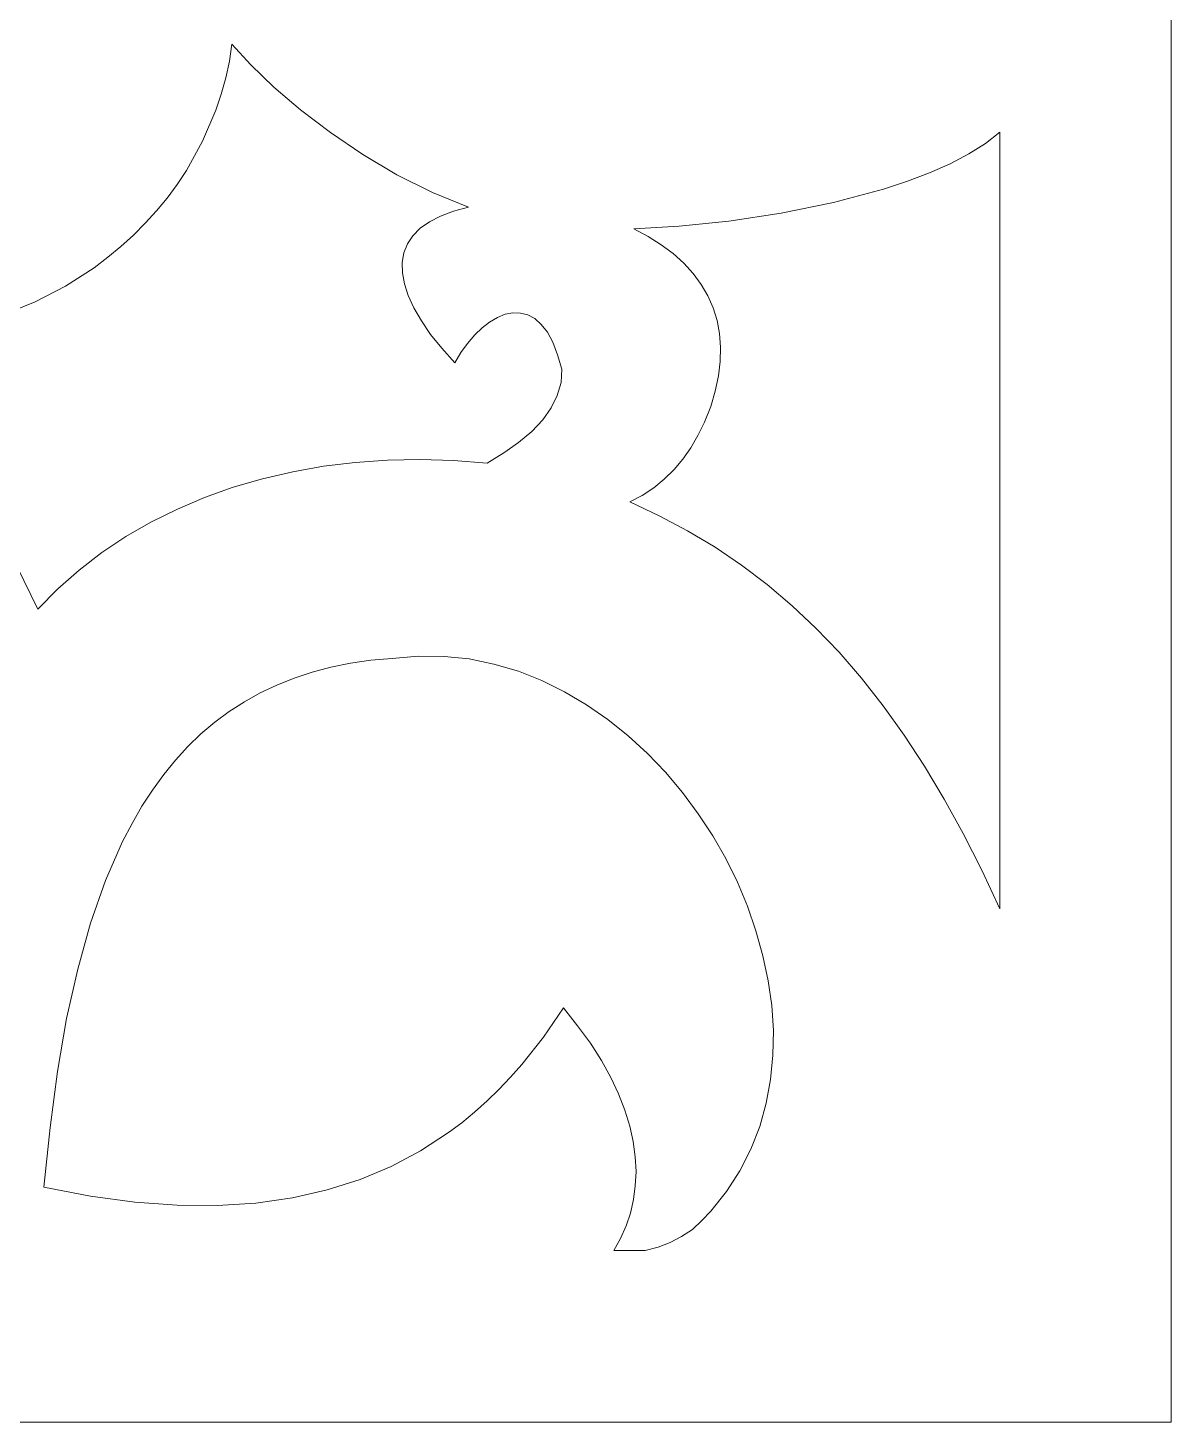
# Model space of a CAD drawing. Header units: centimetres. Extents: x 17.7 to 27.5, y -3.5 to 9.5.
# Drawn here: x 20.965 to 22.265, y -3.5 to -1.916 of the extents above; entities that cross this region are included whole.
import ezdxf

# ---------------------------------------------------------------- set-up
doc = ezdxf.new("R2010")
doc.units = ezdxf.units.CM
doc.header["$MEASUREMENT"] = 0
doc.layers.add('layer 1', color=7, linetype='Continuous')

msp = doc.modelspace()

# ---------------------------------------------------------------- linework, layer by layer
at = {"layer": 'layer 1', "color": 7, "lineweight": 9}
for points, knots in [([(17.71464, 9.5), (17.71464, 9.5), (17.71464, 9.5), (17.71464, 9.5), (17.71464, 9.5), (17.71464, 9.5), (22.26494, 9.5), (22.26494, 9.5), (22.26494, 9.5), (22.26494, 9.5), (22.26494, -3.50002), (22.26494, -3.50002), (22.26494, -3.50002), (22.26494, -3.50002), (17.71464, -3.50002), (17.71464, -3.50002), (17.71464, -3.50002), (17.71464, -3.50002), (17.71464, 9.5), (17.71464, 9.5)], [0, 0, 0, 0, 0.1666667, 0.1666667, 0.1666667, 0.1666667, 0.3333333, 0.3333333, 0.3333333, 0.3333333, 0.5, 0.5, 0.5, 0.5, 0.6666667, 0.6666667, 0.6666667, 0.6666667, 1, 1, 1, 1]), ([(20.73793, -2.26032), (20.73793, -2.26032), (20.73793, -2.26032), (20.73793, -2.26032), (20.73793, -2.26032), (20.73793, -2.26032), (20.75874, -2.26295), (20.75874, -2.26295), (20.75874, -2.26295), (20.75874, -2.26295), (20.7792, -2.26461), (20.7792, -2.26461), (20.7792, -2.26461), (20.7792, -2.26461), (20.79968, -2.26526), (20.79968, -2.26526), (20.79968, -2.26526), (20.79968, -2.26526), (20.82017, -2.26494), (20.82017, -2.26494), (20.82017, -2.26494), (20.82017, -2.26494), (20.8403, -2.26328), (20.8403, -2.26328), (20.8403, -2.26328), (20.8403, -2.26328), (20.86046, -2.26097), (20.86046, -2.26097), (20.86046, -2.26097), (20.86046, -2.26097), (20.89942, -2.25305), (20.89942, -2.25305), (20.89942, -2.25305), (20.89942, -2.25305), (20.93738, -2.24182), (20.93738, -2.24182), (20.93738, -2.24182), (20.93738, -2.24182), (20.97371, -2.22697), (20.97371, -2.22697), (20.97371, -2.22697), (20.97371, -2.22697), (21.00806, -2.20912), (21.00806, -2.20912), (21.00806, -2.20912), (21.00806, -2.20912), (21.04075, -2.18832), (21.04075, -2.18832), (21.04075, -2.18832), (21.04075, -2.18832), (21.05627, -2.17643), (21.05627, -2.17643), (21.05627, -2.17643), (21.05627, -2.17643), (21.07114, -2.16422), (21.07114, -2.16422), (21.07114, -2.16422), (21.07114, -2.16422), (21.08533, -2.15133), (21.08533, -2.15133), (21.08533, -2.15133), (21.08533, -2.15133), (21.09855, -2.13779), (21.09855, -2.13779), (21.09855, -2.13779), (21.09855, -2.13779), (21.11143, -2.1236), (21.11143, -2.1236), (21.11143, -2.1236), (21.11143, -2.1236), (21.12364, -2.10906), (21.12364, -2.10906), (21.12364, -2.10906), (21.12364, -2.10906), (21.13488, -2.09354), (21.13488, -2.09354), (21.13488, -2.09354), (21.13488, -2.09354), (21.14543, -2.0777), (21.14543, -2.0777), (21.14543, -2.0777), (21.14543, -2.0777), (21.16393, -2.04434), (21.16393, -2.04434), (21.16393, -2.04434), (21.16393, -2.04434), (21.17913, -2.00934), (21.17913, -2.00934), (21.17913, -2.00934), (21.17913, -2.00934), (21.18507, -1.99117), (21.18507, -1.99117), (21.18507, -1.99117), (21.18507, -1.99117), (21.19036, -1.97234), (21.19036, -1.97234), (21.19036, -1.97234), (21.19036, -1.97234), (21.19432, -1.95353), (21.19432, -1.95353), (21.19432, -1.95353), (21.19432, -1.95353), (21.19728, -1.93403), (21.19728, -1.93403), (21.19728, -1.93403), (21.19728, -1.93403), (21.21874, -1.95782), (21.21874, -1.95782), (21.21874, -1.95782), (21.21874, -1.95782), (21.24484, -1.98292), (21.24484, -1.98292), (21.24484, -1.98292), (21.24484, -1.98292), (21.27521, -2.009), (21.27521, -2.009), (21.27521, -2.009), (21.27521, -2.009), (21.30923, -2.03477), (21.30923, -2.03477), (21.30923, -2.03477), (21.30923, -2.03477), (21.34589, -2.05954), (21.34589, -2.05954), (21.34589, -2.05954), (21.34589, -2.05954), (21.38485, -2.08266), (21.38485, -2.08266), (21.38485, -2.08266), (21.38485, -2.08266), (21.42514, -2.10279), (21.42514, -2.10279), (21.42514, -2.10279), (21.42514, -2.10279), (21.4661, -2.11931), (21.4661, -2.11931), (21.4661, -2.11931), (21.4661, -2.11931), (21.44926, -2.12393), (21.44926, -2.12393), (21.44926, -2.12393), (21.44926, -2.12393), (21.43439, -2.12954), (21.43439, -2.12954), (21.43439, -2.12954), (21.43439, -2.12954), (21.42185, -2.13614), (21.42185, -2.13614), (21.42185, -2.13614), (21.42185, -2.13614), (21.41127, -2.14341), (21.41127, -2.14341), (21.41127, -2.14341), (21.41127, -2.14341), (21.40303, -2.152), (21.40303, -2.152), (21.40303, -2.152), (21.40303, -2.152), (21.39675, -2.16124), (21.39675, -2.16124), (21.39675, -2.16124), (21.39675, -2.16124), (21.39277, -2.17148), (21.39277, -2.17148), (21.39277, -2.17148), (21.39277, -2.17148), (21.39079, -2.18237), (21.39079, -2.18237), (21.39079, -2.18237), (21.39079, -2.18237), (21.39114, -2.19393), (21.39114, -2.19393), (21.39114, -2.19393), (21.39114, -2.19393), (21.39345, -2.20649), (21.39345, -2.20649), (21.39345, -2.20649), (21.39345, -2.20649), (21.39773, -2.2197), (21.39773, -2.2197), (21.39773, -2.2197), (21.39773, -2.2197), (21.40401, -2.23389), (21.40401, -2.23389), (21.40401, -2.23389), (21.40401, -2.23389), (21.4126, -2.24843), (21.4126, -2.24843), (21.4126, -2.24843), (21.4126, -2.24843), (21.42316, -2.26395), (21.42316, -2.26395), (21.42316, -2.26395), (21.42316, -2.26395), (21.43572, -2.2798), (21.43572, -2.2798), (21.43572, -2.2798), (21.43572, -2.2798), (21.45057, -2.2963), (21.45057, -2.2963), (21.45057, -2.2963), (21.45057, -2.2963), (21.45751, -2.28474), (21.45751, -2.28474), (21.45751, -2.28474), (21.45751, -2.28474), (21.4651, -2.27419), (21.4651, -2.27419), (21.4651, -2.27419), (21.4651, -2.27419), (21.47336, -2.26461), (21.47336, -2.26461), (21.47336, -2.26461), (21.47336, -2.26461), (21.48161, -2.25668), (21.48161, -2.25668), (21.48161, -2.25668), (21.48161, -2.25668), (21.4902, -2.25007), (21.4902, -2.25007), (21.4902, -2.25007), (21.4902, -2.25007), (21.49913, -2.2448), (21.49913, -2.2448), (21.49913, -2.2448), (21.49913, -2.2448), (21.50803, -2.24116), (21.50803, -2.24116), (21.50803, -2.24116), (21.50803, -2.24116), (21.51663, -2.23951), (21.51663, -2.23951), (21.51663, -2.23951), (21.51663, -2.23951), (21.5252, -2.23984), (21.5252, -2.23984), (21.5252, -2.23984), (21.5252, -2.23984), (21.5338, -2.24182), (21.5338, -2.24182), (21.5338, -2.24182), (21.5338, -2.24182), (21.54172, -2.24611), (21.54172, -2.24611), (21.54172, -2.24611), (21.54172, -2.24611), (21.54899, -2.25272), (21.54899, -2.25272), (21.54899, -2.25272), (21.54899, -2.25272), (21.55592, -2.26163), (21.55592, -2.26163), (21.55592, -2.26163), (21.55592, -2.26163), (21.56219, -2.27286), (21.56219, -2.27286), (21.56219, -2.27286), (21.56219, -2.27286), (21.56748, -2.28707), (21.56748, -2.28707), (21.56748, -2.28707), (21.56748, -2.28707), (21.57211, -2.30357), (21.57211, -2.30357), (21.57211, -2.30357), (21.57211, -2.30357), (21.57144, -2.31876), (21.57144, -2.31876), (21.57144, -2.31876), (21.57144, -2.31876), (21.56715, -2.3333), (21.56715, -2.3333), (21.56715, -2.3333), (21.56715, -2.3333), (21.56021, -2.3475), (21.56021, -2.3475), (21.56021, -2.3475), (21.56021, -2.3475), (21.55063, -2.36104), (21.55063, -2.36104), (21.55063, -2.36104), (21.55063, -2.36104), (21.53809, -2.37425), (21.53809, -2.37425), (21.53809, -2.37425), (21.53809, -2.37425), (21.52322, -2.38679), (21.52322, -2.38679), (21.52322, -2.38679), (21.52322, -2.38679), (21.50638, -2.39867), (21.50638, -2.39867), (21.50638, -2.39867), (21.50638, -2.39867), (21.48757, -2.41023), (21.48757, -2.41023), (21.48757, -2.41023), (21.48757, -2.41023), (21.44926, -2.40727), (21.44926, -2.40727), (21.44926, -2.40727), (21.44926, -2.40727), (21.41127, -2.40629), (21.41127, -2.40629), (21.41127, -2.40629), (21.41127, -2.40629), (21.37396, -2.40694), (21.37396, -2.40694), (21.37396, -2.40694), (21.37396, -2.40694), (21.33731, -2.40958), (21.33731, -2.40958), (21.33731, -2.40958), (21.33731, -2.40958), (21.30131, -2.41386), (21.30131, -2.41386), (21.30131, -2.41386), (21.30131, -2.41386), (21.26631, -2.42014), (21.26631, -2.42014), (21.26631, -2.42014), (21.26631, -2.42014), (21.23196, -2.42808), (21.23196, -2.42808), (21.23196, -2.42808), (21.23196, -2.42808), (21.19861, -2.43766), (21.19861, -2.43766), (21.19861, -2.43766), (21.19861, -2.43766), (21.16624, -2.44921), (21.16624, -2.44921), (21.16624, -2.44921), (21.16624, -2.44921), (21.1352, -2.46242), (21.1352, -2.46242), (21.1352, -2.46242), (21.1352, -2.46242), (21.10514, -2.47727), (21.10514, -2.47727), (21.10514, -2.47727), (21.10514, -2.47727), (21.07676, -2.49379), (21.07676, -2.49379), (21.07676, -2.49379), (21.07676, -2.49379), (21.04933, -2.51195), (21.04933, -2.51195), (21.04933, -2.51195), (21.04933, -2.51195), (21.02358, -2.53176), (21.02358, -2.53176), (21.02358, -2.53176), (21.02358, -2.53176), (20.99947, -2.55324), (20.99947, -2.55324), (20.99947, -2.55324), (20.99947, -2.55324), (20.97669, -2.57635), (20.97669, -2.57635), (20.97669, -2.57635), (20.97669, -2.57635), (20.95258, -2.52747), (20.95258, -2.52747), (20.95258, -2.52747), (20.95258, -2.52747), (20.92617, -2.48025), (20.92617, -2.48025), (20.92617, -2.48025), (20.92617, -2.48025), (20.89842, -2.43665), (20.89842, -2.43665), (20.89842, -2.43665), (20.89842, -2.43665), (20.86871, -2.39571), (20.86871, -2.39571), (20.86871, -2.39571), (20.86871, -2.39571), (20.83767, -2.3574), (20.83767, -2.3574), (20.83767, -2.3574), (20.83767, -2.3574), (20.80563, -2.3224), (20.80563, -2.3224), (20.80563, -2.3224), (20.80563, -2.3224), (20.77228, -2.29003), (20.77228, -2.29003), (20.77228, -2.29003), (20.77228, -2.29003), (20.73793, -2.26032), (20.73793, -2.26032)], [0, 0, 0, 0, 0.010101, 0.010101, 0.010101, 0.010101, 0.020202, 0.020202, 0.020202, 0.020202, 0.030303, 0.030303, 0.030303, 0.030303, 0.040404, 0.040404, 0.040404, 0.040404, 0.0505051, 0.0505051, 0.0505051, 0.0505051, 0.0606061, 0.0606061, 0.0606061, 0.0606061, 0.0707071, 0.0707071, 0.0707071, 0.0707071, 0.0808081, 0.0808081, 0.0808081, 0.0808081, 0.0909091, 0.0909091, 0.0909091, 0.0909091, 0.1010101, 0.1010101, 0.1010101, 0.1010101, 0.1111111, 0.1111111, 0.1111111, 0.1111111, 0.1212121, 0.1212121, 0.1212121, 0.1212121, 0.1313131, 0.1313131, 0.1313131, 0.1313131, 0.1414141, 0.1414141, 0.1414141, 0.1414141, 0.1515152, 0.1515152, 0.1515152, 0.1515152, 0.1616162, 0.1616162, 0.1616162, 0.1616162, 0.1717172, 0.1717172, 0.1717172, 0.1717172, 0.1818182, 0.1818182, 0.1818182, 0.1818182, 0.1919192, 0.1919192, 0.1919192, 0.1919192, 0.2020202, 0.2020202, 0.2020202, 0.2020202, 0.2121212, 0.2121212, 0.2121212, 0.2121212, 0.2222222, 0.2222222, 0.2222222, 0.2222222, 0.2323232, 0.2323232, 0.2323232, 0.2323232, 0.2424242, 0.2424242, 0.2424242, 0.2424242, 0.2525253, 0.2525253, 0.2525253, 0.2525253, 0.2626263, 0.2626263, 0.2626263, 0.2626263, 0.2727273, 0.2727273, 0.2727273, 0.2727273, 0.2828283, 0.2828283, 0.2828283, 0.2828283, 0.2929293, 0.2929293, 0.2929293, 0.2929293, 0.3030303, 0.3030303, 0.3030303, 0.3030303, 0.3131313, 0.3131313, 0.3131313, 0.3131313, 0.3232323, 0.3232323, 0.3232323, 0.3232323, 0.3333333, 0.3333333, 0.3333333, 0.3333333, 0.3434343, 0.3434343, 0.3434343, 0.3434343, 0.3535354, 0.3535354, 0.3535354, 0.3535354, 0.3636364, 0.3636364, 0.3636364, 0.3636364, 0.3737374, 0.3737374, 0.3737374, 0.3737374, 0.3838384, 0.3838384, 0.3838384, 0.3838384, 0.3939394, 0.3939394, 0.3939394, 0.3939394, 0.4040404, 0.4040404, 0.4040404, 0.4040404, 0.4141414, 0.4141414, 0.4141414, 0.4141414, 0.4242424, 0.4242424, 0.4242424, 0.4242424, 0.4343434, 0.4343434, 0.4343434, 0.4343434, 0.4444444, 0.4444444, 0.4444444, 0.4444444, 0.4545455, 0.4545455, 0.4545455, 0.4545455, 0.4646465, 0.4646465, 0.4646465, 0.4646465, 0.4747475, 0.4747475, 0.4747475, 0.4747475, 0.4848485, 0.4848485, 0.4848485, 0.4848485, 0.4949495, 0.4949495, 0.4949495, 0.4949495, 0.5050505, 0.5050505, 0.5050505, 0.5050505, 0.5151515, 0.5151515, 0.5151515, 0.5151515, 0.5252525, 0.5252525, 0.5252525, 0.5252525, 0.5353535, 0.5353535, 0.5353535, 0.5353535, 0.5454545, 0.5454545, 0.5454545, 0.5454545, 0.5555556, 0.5555556, 0.5555556, 0.5555556, 0.5656566, 0.5656566, 0.5656566, 0.5656566, 0.5757576, 0.5757576, 0.5757576, 0.5757576, 0.5858586, 0.5858586, 0.5858586, 0.5858586, 0.5959596, 0.5959596, 0.5959596, 0.5959596, 0.6060606, 0.6060606, 0.6060606, 0.6060606, 0.6161616, 0.6161616, 0.6161616, 0.6161616, 0.6262626, 0.6262626, 0.6262626, 0.6262626, 0.6363636, 0.6363636, 0.6363636, 0.6363636, 0.6464646, 0.6464646, 0.6464646, 0.6464646, 0.6565657, 0.6565657, 0.6565657, 0.6565657, 0.6666667, 0.6666667, 0.6666667, 0.6666667, 0.6767677, 0.6767677, 0.6767677, 0.6767677, 0.6868687, 0.6868687, 0.6868687, 0.6868687, 0.6969697, 0.6969697, 0.6969697, 0.6969697, 0.7070707, 0.7070707, 0.7070707, 0.7070707, 0.7171717, 0.7171717, 0.7171717, 0.7171717, 0.7272727, 0.7272727, 0.7272727, 0.7272727, 0.7373737, 0.7373737, 0.7373737, 0.7373737, 0.7474747, 0.7474747, 0.7474747, 0.7474747, 0.7575758, 0.7575758, 0.7575758, 0.7575758, 0.7676768, 0.7676768, 0.7676768, 0.7676768, 0.7777778, 0.7777778, 0.7777778, 0.7777778, 0.7878788, 0.7878788, 0.7878788, 0.7878788, 0.7979798, 0.7979798, 0.7979798, 0.7979798, 0.8080808, 0.8080808, 0.8080808, 0.8080808, 0.8181818, 0.8181818, 0.8181818, 0.8181818, 0.8282828, 0.8282828, 0.8282828, 0.8282828, 0.8383838, 0.8383838, 0.8383838, 0.8383838, 0.8484848, 0.8484848, 0.8484848, 0.8484848, 0.8585859, 0.8585859, 0.8585859, 0.8585859, 0.8686869, 0.8686869, 0.8686869, 0.8686869, 0.8787879, 0.8787879, 0.8787879, 0.8787879, 0.8888889, 0.8888889, 0.8888889, 0.8888889, 0.8989899, 0.8989899, 0.8989899, 0.8989899, 0.9090909, 0.9090909, 0.9090909, 0.9090909, 0.9191919, 0.9191919, 0.9191919, 0.9191919, 0.9292929, 0.9292929, 0.9292929, 0.9292929, 0.9393939, 0.9393939, 0.9393939, 0.9393939, 0.9494949, 0.9494949, 0.9494949, 0.9494949, 0.959596, 0.959596, 0.959596, 0.959596, 0.969697, 0.969697, 0.969697, 0.969697, 0.979798, 0.979798, 0.979798, 0.979798, 1, 1, 1, 1]), ([(22.0701, -2.0341), (22.0701, -2.0341), (22.0701, -2.0341), (22.0701, -2.0341), (22.0701, -2.0341), (22.0701, -2.0341), (22.0701, -2.91682), (22.0701, -2.91682), (22.0701, -2.91682), (22.0701, -2.91682), (22.04962, -2.87289), (22.04962, -2.87289), (22.04962, -2.87289), (22.04962, -2.87289), (22.02848, -2.83129), (22.02848, -2.83129), (22.02848, -2.83129), (22.02848, -2.83129), (22.00702, -2.79198), (22.00702, -2.79198), (22.00702, -2.79198), (22.00702, -2.79198), (21.98455, -2.75467), (21.98455, -2.75467), (21.98455, -2.75467), (21.98455, -2.75467), (21.96144, -2.71934), (21.96144, -2.71934), (21.96144, -2.71934), (21.96144, -2.71934), (21.93767, -2.68599), (21.93767, -2.68599), (21.93767, -2.68599), (21.93767, -2.68599), (21.9129, -2.65461), (21.9129, -2.65461), (21.9129, -2.65461), (21.9129, -2.65461), (21.88747, -2.62522), (21.88747, -2.62522), (21.88747, -2.62522), (21.88747, -2.62522), (21.86105, -2.59782), (21.86105, -2.59782), (21.86105, -2.59782), (21.86105, -2.59782), (21.83397, -2.57237), (21.83397, -2.57237), (21.83397, -2.57237), (21.83397, -2.57237), (21.80557, -2.54828), (21.80557, -2.54828), (21.80557, -2.54828), (21.80557, -2.54828), (21.77651, -2.52614), (21.77651, -2.52614), (21.77651, -2.52614), (21.77651, -2.52614), (21.74647, -2.50568), (21.74647, -2.50568), (21.74647, -2.50568), (21.74647, -2.50568), (21.7151, -2.48718), (21.7151, -2.48718), (21.7151, -2.48718), (21.7151, -2.48718), (21.68306, -2.47001), (21.68306, -2.47001), (21.68306, -2.47001), (21.68306, -2.47001), (21.64971, -2.45416), (21.64971, -2.45416), (21.64971, -2.45416), (21.64971, -2.45416), (21.66358, -2.44689), (21.66358, -2.44689), (21.66358, -2.44689), (21.66358, -2.44689), (21.67679, -2.43831), (21.67679, -2.43831), (21.67679, -2.43831), (21.67679, -2.43831), (21.68867, -2.42841), (21.68867, -2.42841), (21.68867, -2.42841), (21.68867, -2.42841), (21.69991, -2.4175), (21.69991, -2.4175), (21.69991, -2.4175), (21.69991, -2.4175), (21.70981, -2.40562), (21.70981, -2.40562), (21.70981, -2.40562), (21.70981, -2.40562), (21.71906, -2.39273), (21.71906, -2.39273), (21.71906, -2.39273), (21.71906, -2.39273), (21.72698, -2.37887), (21.72698, -2.37887), (21.72698, -2.37887), (21.72698, -2.37887), (21.73458, -2.36367), (21.73458, -2.36367), (21.73458, -2.36367), (21.73458, -2.36367), (21.74151, -2.34584), (21.74151, -2.34584), (21.74151, -2.34584), (21.74151, -2.34584), (21.74679, -2.32834), (21.74679, -2.32834), (21.74679, -2.32834), (21.74679, -2.32834), (21.75043, -2.31117), (21.75043, -2.31117), (21.75043, -2.31117), (21.75043, -2.31117), (21.75241, -2.29466), (21.75241, -2.29466), (21.75241, -2.29466), (21.75241, -2.29466), (21.75273, -2.27848), (21.75273, -2.27848), (21.75273, -2.27848), (21.75273, -2.27848), (21.75141, -2.26295), (21.75141, -2.26295), (21.75141, -2.26295), (21.75141, -2.26295), (21.74877, -2.24809), (21.74877, -2.24809), (21.74877, -2.24809), (21.74877, -2.24809), (21.74416, -2.23389), (21.74416, -2.23389), (21.74416, -2.23389), (21.74416, -2.23389), (21.73821, -2.22036), (21.73821, -2.22036), (21.73821, -2.22036), (21.73821, -2.22036), (21.73062, -2.20714), (21.73062, -2.20714), (21.73062, -2.20714), (21.73062, -2.20714), (21.7217, -2.19493), (21.7217, -2.19493), (21.7217, -2.19493), (21.7217, -2.19493), (21.71112, -2.18305), (21.71112, -2.18305), (21.71112, -2.18305), (21.71112, -2.18305), (21.69891, -2.17214), (21.69891, -2.17214), (21.69891, -2.17214), (21.69891, -2.17214), (21.68537, -2.16224), (21.68537, -2.16224), (21.68537, -2.16224), (21.68537, -2.16224), (21.67052, -2.15266), (21.67052, -2.15266), (21.67052, -2.15266), (21.67052, -2.15266), (21.654, -2.14408), (21.654, -2.14408), (21.654, -2.14408), (21.654, -2.14408), (21.70585, -2.1411), (21.70585, -2.1411), (21.70585, -2.1411), (21.70585, -2.1411), (21.76231, -2.13516), (21.76231, -2.13516), (21.76231, -2.13516), (21.76231, -2.13516), (21.82176, -2.12623), (21.82176, -2.12623), (21.82176, -2.12623), (21.82176, -2.12623), (21.8812, -2.11402), (21.8812, -2.11402), (21.8812, -2.11402), (21.8812, -2.11402), (21.938, -2.09883), (21.938, -2.09883), (21.938, -2.09883), (21.938, -2.09883), (21.96507, -2.08991), (21.96507, -2.08991), (21.96507, -2.08991), (21.96507, -2.08991), (21.99017, -2.08033), (21.99017, -2.08033), (21.99017, -2.08033), (21.99017, -2.08033), (22.01362, -2.0701), (22.01362, -2.0701), (22.01362, -2.0701), (22.01362, -2.0701), (22.03508, -2.05887), (22.03508, -2.05887), (22.03508, -2.05887), (22.03508, -2.05887), (22.0539, -2.04698), (22.0539, -2.04698), (22.0539, -2.04698), (22.0539, -2.04698), (22.0701, -2.0341), (22.0701, -2.0341)], [0, 0, 0, 0, 0.0185185, 0.0185185, 0.0185185, 0.0185185, 0.037037, 0.037037, 0.037037, 0.037037, 0.0555556, 0.0555556, 0.0555556, 0.0555556, 0.0740741, 0.0740741, 0.0740741, 0.0740741, 0.0925926, 0.0925926, 0.0925926, 0.0925926, 0.1111111, 0.1111111, 0.1111111, 0.1111111, 0.1296296, 0.1296296, 0.1296296, 0.1296296, 0.1481481, 0.1481481, 0.1481481, 0.1481481, 0.1666667, 0.1666667, 0.1666667, 0.1666667, 0.1851852, 0.1851852, 0.1851852, 0.1851852, 0.2037037, 0.2037037, 0.2037037, 0.2037037, 0.2222222, 0.2222222, 0.2222222, 0.2222222, 0.2407407, 0.2407407, 0.2407407, 0.2407407, 0.2592593, 0.2592593, 0.2592593, 0.2592593, 0.2777778, 0.2777778, 0.2777778, 0.2777778, 0.2962963, 0.2962963, 0.2962963, 0.2962963, 0.3148148, 0.3148148, 0.3148148, 0.3148148, 0.3333333, 0.3333333, 0.3333333, 0.3333333, 0.3518519, 0.3518519, 0.3518519, 0.3518519, 0.3703704, 0.3703704, 0.3703704, 0.3703704, 0.3888889, 0.3888889, 0.3888889, 0.3888889, 0.4074074, 0.4074074, 0.4074074, 0.4074074, 0.4259259, 0.4259259, 0.4259259, 0.4259259, 0.4444444, 0.4444444, 0.4444444, 0.4444444, 0.462963, 0.462963, 0.462963, 0.462963, 0.4814815, 0.4814815, 0.4814815, 0.4814815, 0.5, 0.5, 0.5, 0.5, 0.5185185, 0.5185185, 0.5185185, 0.5185185, 0.537037, 0.537037, 0.537037, 0.537037, 0.5555556, 0.5555556, 0.5555556, 0.5555556, 0.5740741, 0.5740741, 0.5740741, 0.5740741, 0.5925926, 0.5925926, 0.5925926, 0.5925926, 0.6111111, 0.6111111, 0.6111111, 0.6111111, 0.6296296, 0.6296296, 0.6296296, 0.6296296, 0.6481481, 0.6481481, 0.6481481, 0.6481481, 0.6666667, 0.6666667, 0.6666667, 0.6666667, 0.6851852, 0.6851852, 0.6851852, 0.6851852, 0.7037037, 0.7037037, 0.7037037, 0.7037037, 0.7222222, 0.7222222, 0.7222222, 0.7222222, 0.7407407, 0.7407407, 0.7407407, 0.7407407, 0.7592593, 0.7592593, 0.7592593, 0.7592593, 0.7777778, 0.7777778, 0.7777778, 0.7777778, 0.7962963, 0.7962963, 0.7962963, 0.7962963, 0.8148148, 0.8148148, 0.8148148, 0.8148148, 0.8333333, 0.8333333, 0.8333333, 0.8333333, 0.8518519, 0.8518519, 0.8518519, 0.8518519, 0.8703704, 0.8703704, 0.8703704, 0.8703704, 0.8888889, 0.8888889, 0.8888889, 0.8888889, 0.9074074, 0.9074074, 0.9074074, 0.9074074, 0.9259259, 0.9259259, 0.9259259, 0.9259259, 0.9444444, 0.9444444, 0.9444444, 0.9444444, 0.962963, 0.962963, 0.962963, 0.962963, 1, 1, 1, 1]), ([(21.66721, -3.30484), (21.66721, -3.30484), (21.66721, -3.30484), (21.66721, -3.30484), (21.66721, -3.30484), (21.66721, -3.30484), (21.63154, -3.30484), (21.63154, -3.30484), (21.63154, -3.30484), (21.63154, -3.30484), (21.63913, -3.2913), (21.63913, -3.2913), (21.63913, -3.2913), (21.63913, -3.2913), (21.6454, -3.2771), (21.6454, -3.2771), (21.6454, -3.2771), (21.6454, -3.2771), (21.65037, -3.26257), (21.65037, -3.26257), (21.65037, -3.26257), (21.65037, -3.26257), (21.65367, -3.24704), (21.65367, -3.24704), (21.65367, -3.24704), (21.65367, -3.24704), (21.65565, -3.23153), (21.65565, -3.23153), (21.65565, -3.23153), (21.65565, -3.23153), (21.65663, -3.21535), (21.65663, -3.21535), (21.65663, -3.21535), (21.65663, -3.21535), (21.65565, -3.1985), (21.65565, -3.1985), (21.65565, -3.1985), (21.65565, -3.1985), (21.65335, -3.18133), (21.65335, -3.18133), (21.65335, -3.18133), (21.65335, -3.18133), (21.64971, -3.16383), (21.64971, -3.16383), (21.64971, -3.16383), (21.64971, -3.16383), (21.64409, -3.14567), (21.64409, -3.14567), (21.64409, -3.14567), (21.64409, -3.14567), (21.63683, -3.12717), (21.63683, -3.12717), (21.63683, -3.12717), (21.63683, -3.12717), (21.6279, -3.10836), (21.6279, -3.10836), (21.6279, -3.10836), (21.6279, -3.10836), (21.61734, -3.08921), (21.61734, -3.08921), (21.61734, -3.08921), (21.61734, -3.08921), (21.6048, -3.06938), (21.6048, -3.06938), (21.6048, -3.06938), (21.6048, -3.06938), (21.59027, -3.04957), (21.59027, -3.04957), (21.59027, -3.04957), (21.59027, -3.04957), (21.57407, -3.02909), (21.57407, -3.02909), (21.57407, -3.02909), (21.57407, -3.02909), (21.5513, -3.06246), (21.5513, -3.06246), (21.5513, -3.06246), (21.5513, -3.06246), (21.52686, -3.0935), (21.52686, -3.0935), (21.52686, -3.0935), (21.52686, -3.0935), (21.51397, -3.10802), (21.51397, -3.10802), (21.51397, -3.10802), (21.51397, -3.10802), (21.50076, -3.1219), (21.50076, -3.1219), (21.50076, -3.1219), (21.50076, -3.1219), (21.48724, -3.1351), (21.48724, -3.1351), (21.48724, -3.1351), (21.48724, -3.1351), (21.47303, -3.14765), (21.47303, -3.14765), (21.47303, -3.14765), (21.47303, -3.14765), (21.45849, -3.15987), (21.45849, -3.15987), (21.45849, -3.15987), (21.45849, -3.15987), (21.44331, -3.1711), (21.44331, -3.1711), (21.44331, -3.1711), (21.44331, -3.1711), (21.4116, -3.19158), (21.4116, -3.19158), (21.4116, -3.19158), (21.4116, -3.19158), (21.37825, -3.20941), (21.37825, -3.20941), (21.37825, -3.20941), (21.37825, -3.20941), (21.34291, -3.22427), (21.34291, -3.22427), (21.34291, -3.22427), (21.34291, -3.22427), (21.3056, -3.23616), (21.3056, -3.23616), (21.3056, -3.23616), (21.3056, -3.23616), (21.26598, -3.24507), (21.26598, -3.24507), (21.26598, -3.24507), (21.26598, -3.24507), (21.22436, -3.25135), (21.22436, -3.25135), (21.22436, -3.25135), (21.22436, -3.25135), (21.18078, -3.25399), (21.18078, -3.25399), (21.18078, -3.25399), (21.18078, -3.25399), (21.13488, -3.25366), (21.13488, -3.25366), (21.13488, -3.25366), (21.13488, -3.25366), (21.08699, -3.25003), (21.08699, -3.25003), (21.08699, -3.25003), (21.08699, -3.25003), (21.03646, -3.24341), (21.03646, -3.24341), (21.03646, -3.24341), (21.03646, -3.24341), (20.98362, -3.23285), (20.98362, -3.23285), (20.98362, -3.23285), (20.98362, -3.23285), (20.99056, -3.16515), (20.99056, -3.16515), (20.99056, -3.16515), (20.99056, -3.16515), (20.99881, -3.10142), (20.99881, -3.10142), (20.99881, -3.10142), (20.99881, -3.10142), (21.00939, -3.04132), (21.00939, -3.04132), (21.00939, -3.04132), (21.00939, -3.04132), (21.02193, -2.98518), (21.02193, -2.98518), (21.02193, -2.98518), (21.02193, -2.98518), (21.03646, -2.93301), (21.03646, -2.93301), (21.03646, -2.93301), (21.03646, -2.93301), (21.05364, -2.88445), (21.05364, -2.88445), (21.05364, -2.88445), (21.05364, -2.88445), (21.07279, -2.8402), (21.07279, -2.8402), (21.07279, -2.8402), (21.07279, -2.8402), (21.08368, -2.81973), (21.08368, -2.81973), (21.08368, -2.81973), (21.08368, -2.81973), (21.09491, -2.80025), (21.09491, -2.80025), (21.09491, -2.80025), (21.09491, -2.80025), (21.1068, -2.78175), (21.1068, -2.78175), (21.1068, -2.78175), (21.1068, -2.78175), (21.11968, -2.76425), (21.11968, -2.76425), (21.11968, -2.76425), (21.11968, -2.76425), (21.13322, -2.74773), (21.13322, -2.74773), (21.13322, -2.74773), (21.13322, -2.74773), (21.14709, -2.73221), (21.14709, -2.73221), (21.14709, -2.73221), (21.14709, -2.73221), (21.16195, -2.71802), (21.16195, -2.71802), (21.16195, -2.71802), (21.16195, -2.71802), (21.1778, -2.7048), (21.1778, -2.7048), (21.1778, -2.7048), (21.1778, -2.7048), (21.19398, -2.69259), (21.19398, -2.69259), (21.19398, -2.69259), (21.19398, -2.69259), (21.2115, -2.68136), (21.2115, -2.68136), (21.2115, -2.68136), (21.2115, -2.68136), (21.22932, -2.67146), (21.22932, -2.67146), (21.22932, -2.67146), (21.22932, -2.67146), (21.24815, -2.66253), (21.24815, -2.66253), (21.24815, -2.66253), (21.24815, -2.66253), (21.26796, -2.65461), (21.26796, -2.65461), (21.26796, -2.65461), (21.26796, -2.65461), (21.28842, -2.64769), (21.28842, -2.64769), (21.28842, -2.64769), (21.28842, -2.64769), (21.30956, -2.64207), (21.30956, -2.64207), (21.30956, -2.64207), (21.30956, -2.64207), (21.33202, -2.63776), (21.33202, -2.63776), (21.33202, -2.63776), (21.33202, -2.63776), (21.35514, -2.63415), (21.35514, -2.63415), (21.35514, -2.63415), (21.35514, -2.63415), (21.37925, -2.63216), (21.37925, -2.63216), (21.37925, -2.63216), (21.37925, -2.63216), (21.40897, -2.62951), (21.40897, -2.62951), (21.40897, -2.62951), (21.40897, -2.62951), (21.43835, -2.62984), (21.43835, -2.62984), (21.43835, -2.62984), (21.43835, -2.62984), (21.46709, -2.63282), (21.46709, -2.63282), (21.46709, -2.63282), (21.46709, -2.63282), (21.49516, -2.63876), (21.49516, -2.63876), (21.49516, -2.63876), (21.49516, -2.63876), (21.5229, -2.64669), (21.5229, -2.64669), (21.5229, -2.64669), (21.5229, -2.64669), (21.54965, -2.65726), (21.54965, -2.65726), (21.54965, -2.65726), (21.54965, -2.65726), (21.5754, -2.67013), (21.5754, -2.67013), (21.5754, -2.67013), (21.5754, -2.67013), (21.6005, -2.685), (21.6005, -2.685), (21.6005, -2.685), (21.6005, -2.685), (21.62461, -2.7015), (21.62461, -2.7015), (21.62461, -2.7015), (21.62461, -2.7015), (21.64773, -2.72), (21.64773, -2.72), (21.64773, -2.72), (21.64773, -2.72), (21.66952, -2.74015), (21.66952, -2.74015), (21.66952, -2.74015), (21.66952, -2.74015), (21.69, -2.76162), (21.69, -2.76162), (21.69, -2.76162), (21.69, -2.76162), (21.70948, -2.78473), (21.70948, -2.78473), (21.70948, -2.78473), (21.70948, -2.78473), (21.72731, -2.80883), (21.72731, -2.80883), (21.72731, -2.80883), (21.72731, -2.80883), (21.74381, -2.83393), (21.74381, -2.83393), (21.74381, -2.83393), (21.74381, -2.83393), (21.75868, -2.85969), (21.75868, -2.85969), (21.75868, -2.85969), (21.75868, -2.85969), (21.77189, -2.88643), (21.77189, -2.88643), (21.77189, -2.88643), (21.77189, -2.88643), (21.78345, -2.91385), (21.78345, -2.91385), (21.78345, -2.91385), (21.78345, -2.91385), (21.79302, -2.94191), (21.79302, -2.94191), (21.79302, -2.94191), (21.79302, -2.94191), (21.80095, -2.96999), (21.80095, -2.96999), (21.80095, -2.96999), (21.80095, -2.96999), (21.80689, -2.9984), (21.80689, -2.9984), (21.80689, -2.9984), (21.80689, -2.9984), (21.81085, -3.02678), (21.81085, -3.02678), (21.81085, -3.02678), (21.81085, -3.02678), (21.81284, -3.05519), (21.81284, -3.05519), (21.81284, -3.05519), (21.81284, -3.05519), (21.81218, -3.08292), (21.81218, -3.08292), (21.81218, -3.08292), (21.81218, -3.08292), (21.80955, -3.11067), (21.80955, -3.11067), (21.80955, -3.11067), (21.80955, -3.11067), (21.80459, -3.13775), (21.80459, -3.13775), (21.80459, -3.13775), (21.80459, -3.13775), (21.79731, -3.16417), (21.79731, -3.16417), (21.79731, -3.16417), (21.79731, -3.16417), (21.78708, -3.18993), (21.78708, -3.18993), (21.78708, -3.18993), (21.78708, -3.18993), (21.77453, -3.21437), (21.77453, -3.21437), (21.77453, -3.21437), (21.77453, -3.21437), (21.75935, -3.23781), (21.75935, -3.23781), (21.75935, -3.23781), (21.75935, -3.23781), (21.74151, -3.26026), (21.74151, -3.26026), (21.74151, -3.26026), (21.74151, -3.26026), (21.7316, -3.27083), (21.7316, -3.27083), (21.7316, -3.27083), (21.7316, -3.27083), (21.72069, -3.28107), (21.72069, -3.28107), (21.72069, -3.28107), (21.72069, -3.28107), (21.70848, -3.28899), (21.70848, -3.28899), (21.70848, -3.28899), (21.70848, -3.28899), (21.69527, -3.29593), (21.69527, -3.29593), (21.69527, -3.29593), (21.69527, -3.29593), (21.68173, -3.30122), (21.68173, -3.30122), (21.68173, -3.30122), (21.68173, -3.30122), (21.66721, -3.30484), (21.66721, -3.30484)], [0, 0, 0, 0, 0.01, 0.01, 0.01, 0.01, 0.02, 0.02, 0.02, 0.02, 0.03, 0.03, 0.03, 0.03, 0.04, 0.04, 0.04, 0.04, 0.05, 0.05, 0.05, 0.05, 0.06, 0.06, 0.06, 0.06, 0.07, 0.07, 0.07, 0.07, 0.08, 0.08, 0.08, 0.08, 0.09, 0.09, 0.09, 0.09, 0.1, 0.1, 0.1, 0.1, 0.11, 0.11, 0.11, 0.11, 0.12, 0.12, 0.12, 0.12, 0.13, 0.13, 0.13, 0.13, 0.14, 0.14, 0.14, 0.14, 0.15, 0.15, 0.15, 0.15, 0.16, 0.16, 0.16, 0.16, 0.17, 0.17, 0.17, 0.17, 0.18, 0.18, 0.18, 0.18, 0.19, 0.19, 0.19, 0.19, 0.2, 0.2, 0.2, 0.2, 0.21, 0.21, 0.21, 0.21, 0.22, 0.22, 0.22, 0.22, 0.23, 0.23, 0.23, 0.23, 0.24, 0.24, 0.24, 0.24, 0.25, 0.25, 0.25, 0.25, 0.26, 0.26, 0.26, 0.26, 0.27, 0.27, 0.27, 0.27, 0.28, 0.28, 0.28, 0.28, 0.29, 0.29, 0.29, 0.29, 0.3, 0.3, 0.3, 0.3, 0.31, 0.31, 0.31, 0.31, 0.32, 0.32, 0.32, 0.32, 0.33, 0.33, 0.33, 0.33, 0.34, 0.34, 0.34, 0.34, 0.35, 0.35, 0.35, 0.35, 0.36, 0.36, 0.36, 0.36, 0.37, 0.37, 0.37, 0.37, 0.38, 0.38, 0.38, 0.38, 0.39, 0.39, 0.39, 0.39, 0.4, 0.4, 0.4, 0.4, 0.41, 0.41, 0.41, 0.41, 0.42, 0.42, 0.42, 0.42, 0.43, 0.43, 0.43, 0.43, 0.44, 0.44, 0.44, 0.44, 0.45, 0.45, 0.45, 0.45, 0.46, 0.46, 0.46, 0.46, 0.47, 0.47, 0.47, 0.47, 0.48, 0.48, 0.48, 0.48, 0.49, 0.49, 0.49, 0.49, 0.5, 0.5, 0.5, 0.5, 0.51, 0.51, 0.51, 0.51, 0.52, 0.52, 0.52, 0.52, 0.53, 0.53, 0.53, 0.53, 0.54, 0.54, 0.54, 0.54, 0.55, 0.55, 0.55, 0.55, 0.56, 0.56, 0.56, 0.56, 0.57, 0.57, 0.57, 0.57, 0.58, 0.58, 0.58, 0.58, 0.59, 0.59, 0.59, 0.59, 0.6, 0.6, 0.6, 0.6, 0.61, 0.61, 0.61, 0.61, 0.62, 0.62, 0.62, 0.62, 0.63, 0.63, 0.63, 0.63, 0.64, 0.64, 0.64, 0.64, 0.65, 0.65, 0.65, 0.65, 0.66, 0.66, 0.66, 0.66, 0.67, 0.67, 0.67, 0.67, 0.68, 0.68, 0.68, 0.68, 0.69, 0.69, 0.69, 0.69, 0.7, 0.7, 0.7, 0.7, 0.71, 0.71, 0.71, 0.71, 0.72, 0.72, 0.72, 0.72, 0.73, 0.73, 0.73, 0.73, 0.74, 0.74, 0.74, 0.74, 0.75, 0.75, 0.75, 0.75, 0.76, 0.76, 0.76, 0.76, 0.77, 0.77, 0.77, 0.77, 0.78, 0.78, 0.78, 0.78, 0.79, 0.79, 0.79, 0.79, 0.8, 0.8, 0.8, 0.8, 0.81, 0.81, 0.81, 0.81, 0.82, 0.82, 0.82, 0.82, 0.83, 0.83, 0.83, 0.83, 0.84, 0.84, 0.84, 0.84, 0.85, 0.85, 0.85, 0.85, 0.86, 0.86, 0.86, 0.86, 0.87, 0.87, 0.87, 0.87, 0.88, 0.88, 0.88, 0.88, 0.89, 0.89, 0.89, 0.89, 0.9, 0.9, 0.9, 0.9, 0.91, 0.91, 0.91, 0.91, 0.92, 0.92, 0.92, 0.92, 0.93, 0.93, 0.93, 0.93, 0.94, 0.94, 0.94, 0.94, 0.95, 0.95, 0.95, 0.95, 0.96, 0.96, 0.96, 0.96, 0.97, 0.97, 0.97, 0.97, 0.98, 0.98, 0.98, 0.98, 1, 1, 1, 1])]:
    msp.add_open_spline(points, degree=3, knots=knots, dxfattribs=at)

doc.saveas('drawing.dxf')
